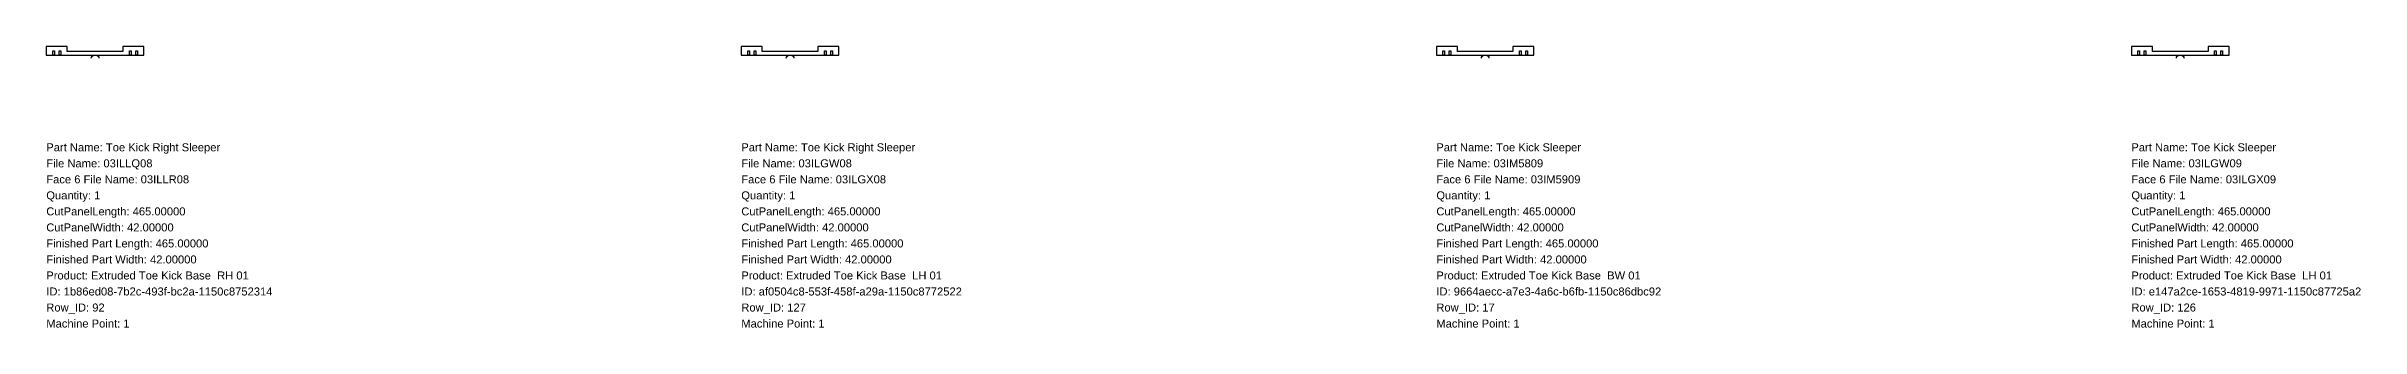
# Model space of a CAD drawing. Header units: inches. Extents: x 0 to 200771, y -1296 to 641.
# Drawn here: x 138863 to 149884, y -1296 to 42 of the extents above; entities that cross this region are included whole.
import ezdxf

# ---------------------------------------------------------------- set-up
doc = ezdxf.new("R2010")
doc.units = ezdxf.units.IN
doc.header["$MEASUREMENT"] = 0
for name, color, linetype in [('BORDER_Z18P0RT1001', 7, 'Continuous'), ('HBORE_Z9P0', 4, 'Continuous'), ('NESTTEXT', 1, 'Continuous')]:
    doc.layers.add(name, color=color, linetype=linetype)
doc.styles.get("Standard").update_dxf_attribs({"font": 'arial.ttf'})

msp = doc.modelspace()

# ---------------------------------------------------------------- linework, layer by layer
at = {"layer": 'BORDER_Z18P0RT1001', "color": 2}
for points in [[(139076.925, -15, -0.414213562), (139091.925, 0), (139327.6, 0), (139327.6, 42), (139227.6, 42), (139227.6, 17), (138962.6, 17), (138962.6, 42), (138862.6, 42), (138862.6, 0), (139098.275, 0, -0.414213562), (139113.275, -15)], [(142386.725, -15, -0.414213562), (142401.725, 0), (142637.4, 0), (142637.4, 42), (142537.4, 42), (142537.4, 17), (142272.4, 17), (142272.4, 42), (142172.4, 42), (142172.4, 0), (142408.075, 0, -0.414213562), (142423.075, -15)], [(145696.525, -15, -0.414213562), (145711.525, 0), (145947.2, 0), (145947.2, 42), (145847.2, 42), (145847.2, 17), (145582.2, 17), (145582.2, 42), (145482.2, 42), (145482.2, 0), (145717.875, 0, -0.414213562), (145732.875, -15)], [(149006.325, -15, -0.414213562), (149021.325, 0), (149257, 0), (149257, 42), (149157, 42), (149157, 17), (148892, 17), (148892, 42), (148792, 42), (148792, 0), (149027.675, 0, -0.414213562), (149042.675, -15)]]:
    msp.add_lwpolyline(points, format="xyb", dxfattribs=at)
at = {"layer": 'HBORE_Z9P0', "color": 4}
for points in [[(138893.6, 0), (138893.6, 20), (138901.6, 20), (138901.6, 0), (138893.6, 0)], [(138893.6, 0), (138893.6, 20), (138901.6, 20), (138901.6, 0), (138893.6, 0)], [(138923.6, 0), (138923.6, 20), (138931.6, 20), (138931.6, 0), (138923.6, 0)], [(138923.6, 0), (138923.6, 20), (138931.6, 20), (138931.6, 0), (138923.6, 0)], [(139258.6, 0), (139258.6, 20), (139266.6, 20), (139266.6, 0), (139258.6, 0)], [(139258.6, 0), (139258.6, 20), (139266.6, 20), (139266.6, 0), (139258.6, 0)], [(139288.6, 0), (139288.6, 20), (139296.6, 20), (139296.6, 0), (139288.6, 0)], [(139288.6, 0), (139288.6, 20), (139296.6, 20), (139296.6, 0), (139288.6, 0)], [(142203.4, 0), (142203.4, 20), (142211.4, 20), (142211.4, 0), (142203.4, 0)], [(142203.4, 0), (142203.4, 20), (142211.4, 20), (142211.4, 0), (142203.4, 0)], [(142233.4, 0), (142233.4, 20), (142241.4, 20), (142241.4, 0), (142233.4, 0)], [(142233.4, 0), (142233.4, 20), (142241.4, 20), (142241.4, 0), (142233.4, 0)], [(142568.4, 0), (142568.4, 20), (142576.4, 20), (142576.4, 0), (142568.4, 0)], [(142568.4, 0), (142568.4, 20), (142576.4, 20), (142576.4, 0), (142568.4, 0)], [(142598.4, 0), (142598.4, 20), (142606.4, 20), (142606.4, 0), (142598.4, 0)], [(142598.4, 0), (142598.4, 20), (142606.4, 20), (142606.4, 0), (142598.4, 0)], [(145513.2, 0), (145513.2, 20), (145521.2, 20), (145521.2, 0), (145513.2, 0)], [(145513.2, 0), (145513.2, 20), (145521.2, 20), (145521.2, 0), (145513.2, 0)], [(145543.2, 0), (145543.2, 20), (145551.2, 20), (145551.2, 0), (145543.2, 0)], [(145543.2, 0), (145543.2, 20), (145551.2, 20), (145551.2, 0), (145543.2, 0)], [(145878.2, 0), (145878.2, 20), (145886.2, 20), (145886.2, 0), (145878.2, 0)], [(145878.2, 0), (145878.2, 20), (145886.2, 20), (145886.2, 0), (145878.2, 0)], [(145908.2, 0), (145908.2, 20), (145916.2, 20), (145916.2, 0), (145908.2, 0)], [(145908.2, 0), (145908.2, 20), (145916.2, 20), (145916.2, 0), (145908.2, 0)], [(148823, 0), (148823, 20), (148831, 20), (148831, 0), (148823, 0)], [(148823, 0), (148823, 20), (148831, 20), (148831, 0), (148823, 0)], [(148853, 0), (148853, 20), (148861, 20), (148861, 0), (148853, 0)], [(148853, 0), (148853, 20), (148861, 20), (148861, 0), (148853, 0)], [(149188, 0), (149188, 20), (149196, 20), (149196, 0), (149188, 0)], [(149188, 0), (149188, 20), (149196, 20), (149196, 0), (149188, 0)], [(149218, 0), (149218, 20), (149226, 20), (149226, 0), (149218, 0)], [(149218, 0), (149218, 20), (149226, 20), (149226, 0), (149218, 0)]]:
    msp.add_lwpolyline(points, close=True, dxfattribs=at)

# ---------------------------------------------------------------- texts
at = {"layer": 'NESTTEXT', "color": 1}
for s, p in [('Part Name: Toe Kick Right Sleeper', (138862.6, -457.2)), ('Part Name: Toe Kick Right Sleeper', (142172.4, -457.2)), ('Part Name: Toe Kick Sleeper', (145482.2, -457.2)), ('Part Name: Toe Kick Sleeper', (148792, -457.2)), ('File Name: 03ILLQ08', (138862.6, -533.4)), ('File Name: 03ILGW08', (142172.4, -533.4)), ('File Name: 03IM5809', (145482.2, -533.4)), ('File Name: 03ILGW09', (148792, -533.4)), ('Quantity: 1', (138862.6, -685.8)), ('Face 6 File Name: 03ILLR08', (138862.6, -609.6)), ('Quantity: 1', (142172.4, -685.8)), ('Face 6 File Name: 03ILGX08', (142172.4, -609.6)), ('Quantity: 1', (145482.2, -685.8)), ('Face 6 File Name: 03IM5909', (145482.2, -609.6)), ('Quantity: 1', (148792, -685.8)), ('Face 6 File Name: 03ILGX09', (148792, -609.6)), ('CutPanelLength: 465.00000', (138862.6, -762)), ('CutPanelLength: 465.00000', (142172.4, -762)), ('CutPanelLength: 465.00000', (145482.2, -762)), ('CutPanelLength: 465.00000', (148792, -762)), ('CutPanelWidth: 42.00000', (138862.6, -838.2)), ('Finished Part Length: 465.00000', (138862.6, -914.4)), ('CutPanelWidth: 42.00000', (142172.4, -838.2)), ('Finished Part Length: 465.00000', (142172.4, -914.4)), ('CutPanelWidth: 42.00000', (145482.2, -838.2)), ('Finished Part Length: 465.00000', (145482.2, -914.4)), ('CutPanelWidth: 42.00000', (148792, -838.2)), ('Finished Part Length: 465.00000', (148792, -914.4)), ('Finished Part Width: 42.00000', (138862.6, -990.6)), ('Finished Part Width: 42.00000', (142172.4, -990.6)), ('Finished Part Width: 42.00000', (145482.2, -990.6)), ('Finished Part Width: 42.00000', (148792, -990.6)), ('Product: Extruded Toe Kick Base  RH 01', (138862.6, -1066.8)), ('Product: Extruded Toe Kick Base  LH 01', (142172.4, -1066.8)), ('Product: Extruded Toe Kick Base  BW 01', (145482.2, -1066.8)), ('Product: Extruded Toe Kick Base  LH 01', (148792, -1066.8)), ('Row_ID: 92', (138862.6, -1219.2)), ('ID: 1b86ed08-7b2c-493f-bc2a-1150c8752314', (138862.6, -1143)), ('Row_ID: 127', (142172.4, -1219.2)), ('ID: af0504c8-553f-458f-a29a-1150c8772522', (142172.4, -1143)), ('Row_ID: 17', (145482.2, -1219.2)), ('ID: 9664aecc-a7e3-4a6c-b6fb-1150c86dbc92', (145482.2, -1143)), ('Row_ID: 126', (148792, -1219.2)), ('ID: e147a2ce-1653-4819-9971-1150c87725a2', (148792, -1143)), ('Machine Point: 1', (138862.6, -1295.4)), ('Machine Point: 1', (142172.4, -1295.4)), ('Machine Point: 1', (145482.2, -1295.4)), ('Machine Point: 1', (148792, -1295.4))]:
    msp.add_text(s, height=38.1, dxfattribs=at).set_placement(p)

doc.saveas('drawing.dxf')
